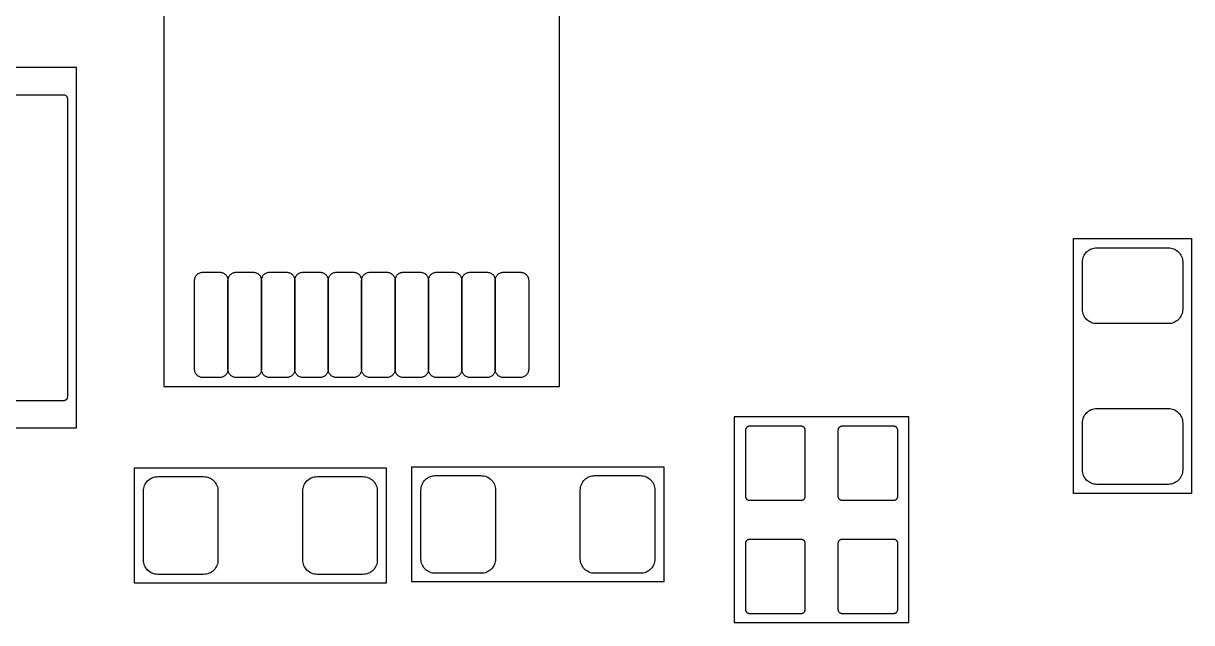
# Model space of a CAD drawing. Extents: x 0 to 143, y 0 to 190.
# Drawn here: x 23.09 to 45.82, y 152.28 to 163.93 of the extents above; entities that cross this region are included whole.
import ezdxf

# ---------------------------------------------------------------- set-up
doc = ezdxf.new("R2010")
doc.units = 0

msp = doc.modelspace()

# ---------------------------------------------------------------- linework, layer by layer
at = {"layer": 'Layer 1', "color": 7}
for points in [[(25.82418, 166.27308), (25.82418, 156.87254)], [(33.52292, 156.87254), (33.52292, 166.27308)], [(24.12492, 163.07268), (13.02258, 163.07268)], [(24.12492, 156.07244), (24.12492, 163.07268)], [(43.5229, 154.79228), (43.5229, 159.7529)], [(43.5229, 159.7529), (45.82414, 159.7529)], [(45.82414, 159.7529), (45.82414, 154.79228)], [(25.82418, 156.87254), (33.52292, 156.87254)], [(40.3225, 156.28326), (36.92398, 156.28326)], [(36.92398, 156.28326), (36.92398, 152.28276)], [(40.3225, 152.28276), (40.3225, 156.28326)], [(13.02258, 156.07244), (24.12492, 156.07244)], [(25.25268, 155.29266), (30.15488, 155.29266)], [(25.25268, 153.05238), (25.25268, 155.29266)], [(30.15488, 155.29266), (30.15488, 153.05238)], [(30.65272, 155.31298), (35.55492, 155.31298)], [(30.65272, 153.0727), (30.65272, 155.31298)], [(35.55492, 155.31298), (35.55492, 153.0727)], [(45.82414, 154.79228), (43.5229, 154.79228)], [(30.15488, 153.05238), (25.25268, 153.05238)], [(35.55492, 153.0727), (30.65272, 153.0727)], [(36.92398, 152.28276), (40.3225, 152.28276)]]:
    msp.add_lwpolyline(points, dxfattribs=at)
at = {"layer": 'Layer 1', "color": 16}
msp.add_lwpolyline([(17.474997, 162.545884), (23.875009, 162.545884), (23.88235, 162.54563), (23.88235, 162.54563), (23.88964, 162.544614), (23.896777, 162.542836), (23.903711, 162.540296), (23.910366, 162.537248), (23.916665, 162.533438), (23.922584, 162.528866), (23.928045, 162.52404), (23.932972, 162.518706), (23.937366, 162.51261), (23.941151, 162.50626), (23.944301, 162.499656), (23.946764, 162.492798), (23.948568, 162.485686), (23.949635, 162.47832), (23.94999, 162.470954), (23.94999, 156.671118), (23.949635, 156.663752), (23.948568, 156.656386), (23.946764, 156.649274), (23.944301, 156.642416), (23.941151, 156.635558), (23.937366, 156.629208), (23.932972, 156.623366), (23.928045, 156.618032), (23.922584, 156.612952), (23.916665, 156.608634), (23.910366, 156.604824), (23.903711, 156.601776), (23.896777, 156.599236), (23.88964, 156.597458), (23.88235, 156.596442), (23.875009, 156.595934), (17.474997, 156.595934)], dxfattribs=at)
for points in [[(45.398944, 159.569766), (45.426122, 159.565702), (45.452538, 159.559098), (45.478192, 159.5497), (45.50283, 159.538016), (45.526198, 159.524046), (45.548296, 159.50779), (45.568362, 159.489502), (45.586904, 159.469182), (45.60316, 159.447338), (45.61713, 159.42397), (45.628814, 159.399078), (45.637958, 159.373424), (45.644562, 159.347008), (45.648626, 159.320084), (45.649896, 159.292652), (45.649896, 158.374188), (45.648626, 158.34701), (45.644562, 158.320086), (45.637958, 158.293416), (45.628814, 158.267762), (45.61713, 158.243124), (45.60316, 158.219756), (45.586904, 158.197658), (45.568362, 158.177592), (45.548296, 158.15905), (45.526198, 158.142794), (45.50283, 158.128824), (45.478192, 158.11714), (45.452538, 158.107996), (45.426122, 158.101392), (45.398944, 158.097328), (45.371766, 158.096058), (43.978322, 158.096058), (43.951144, 158.097328), (43.923966, 158.101392), (43.89755, 158.107996), (43.871896, 158.11714), (43.847004, 158.128824), (43.823636, 158.142794), (43.801792, 158.15905), (43.781472, 158.177592), (43.763184, 158.197658), (43.746928, 158.219756), (43.732958, 158.243124), (43.721274, 158.267762), (43.711876, 158.293416), (43.705272, 158.320086), (43.701462, 158.34701), (43.699938, 158.374188), (43.699938, 159.292652), (43.701462, 159.320084), (43.705272, 159.347008), (43.711876, 159.373424), (43.721274, 159.399078), (43.732958, 159.42397), (43.746928, 159.447338), (43.763184, 159.469182), (43.781472, 159.489502), (43.801792, 159.50779), (43.823636, 159.524046), (43.847004, 159.538016), (43.871896, 159.5497), (43.89755, 159.559098), (43.923966, 159.565702), (43.951144, 159.569766), (43.978322, 159.571036), (45.371766, 159.571036), (45.398944, 159.569766)], [(26.928318, 159.095294), (26.94432, 159.092754), (26.95956, 159.088944), (26.9748, 159.08361), (26.989024, 159.076752), (27.00274, 159.068624), (27.015694, 159.059226), (27.027378, 159.048304), (27.038046, 159.03662), (27.047698, 159.023666), (27.055826, 159.010204), (27.062684, 158.995726), (27.068018, 158.98074), (27.071828, 158.965246), (27.074114, 158.949498), (27.074876, 158.933496), (27.074876, 157.208582), (27.074114, 157.19258), (27.071828, 157.176832), (27.068018, 157.161338), (27.062684, 157.146352), (27.055826, 157.131874), (27.047698, 157.118158), (27.038046, 157.105458), (27.027378, 157.09352), (27.015694, 157.082852), (27.00274, 157.073454), (26.989024, 157.065072), (26.9748, 157.058468), (26.95956, 157.05288), (26.94432, 157.04907), (26.928318, 157.046784), (26.91257, 157.046022), (26.58745, 157.046022), (26.571448, 157.046784), (26.5557, 157.04907), (26.540206, 157.05288), (26.52522, 157.058468), (26.510996, 157.065072), (26.49728, 157.073454), (26.484326, 157.082852), (26.472642, 157.09352), (26.461974, 157.105458), (26.452322, 157.118158), (26.444194, 157.131874), (26.437336, 157.146352), (26.432002, 157.161338), (26.428192, 157.176832), (26.425906, 157.19258), (26.42489, 157.208582), (26.42489, 158.933496), (26.425906, 158.949498), (26.428192, 158.965246), (26.432002, 158.98074), (26.437336, 158.995726), (26.444194, 159.010204), (26.452322, 159.023666), (26.461974, 159.03662), (26.472642, 159.048304), (26.484326, 159.059226), (26.49728, 159.068624), (26.510996, 159.076752), (26.52522, 159.08361), (26.540206, 159.088944), (26.5557, 159.092754), (26.571448, 159.095294), (26.58745, 159.096056), (26.91257, 159.096056), (26.928318, 159.095294)], [(27.578304, 159.095294), (27.594306, 159.092754), (27.609546, 159.088944), (27.624786, 159.08361), (27.63901, 159.076752), (27.652726, 159.068624), (27.66568, 159.059226), (27.677364, 159.048304), (27.688032, 159.03662), (27.697684, 159.023666), (27.705812, 159.010204), (27.71267, 158.995726), (27.718004, 158.98074), (27.721814, 158.965246), (27.7241, 158.949498), (27.725116, 158.933496), (27.725116, 157.208582), (27.7241, 157.19258), (27.721814, 157.176832), (27.718004, 157.161338), (27.71267, 157.146352), (27.705812, 157.131874), (27.697684, 157.118158), (27.688032, 157.105458), (27.677364, 157.09352), (27.66568, 157.082852), (27.652726, 157.073454), (27.63901, 157.065072), (27.624786, 157.058468), (27.609546, 157.05288), (27.594306, 157.04907), (27.578304, 157.046784), (27.562556, 157.046022), (27.237436, 157.046022), (27.221688, 157.046784), (27.205686, 157.04907), (27.190446, 157.05288), (27.175206, 157.058468), (27.160982, 157.065072), (27.147266, 157.073454), (27.134312, 157.082852), (27.122628, 157.09352), (27.11196, 157.105458), (27.102308, 157.118158), (27.09418, 157.131874), (27.087322, 157.146352), (27.081988, 157.161338), (27.078178, 157.176832), (27.075892, 157.19258), (27.074876, 157.208582), (27.074876, 158.933496), (27.075892, 158.949498), (27.078178, 158.965246), (27.081988, 158.98074), (27.087322, 158.995726), (27.09418, 159.010204), (27.102308, 159.023666), (27.11196, 159.03662), (27.122628, 159.048304), (27.134312, 159.059226), (27.147266, 159.068624), (27.160982, 159.076752), (27.175206, 159.08361), (27.190446, 159.088944), (27.205686, 159.092754), (27.221688, 159.095294), (27.237436, 159.096056), (27.562556, 159.096056), (27.578304, 159.095294)], [(28.228544, 159.095294), (28.244292, 159.092754), (28.259786, 159.088944), (28.274772, 159.08361), (28.288996, 159.076752), (28.302712, 159.068624), (28.315666, 159.059226), (28.32735, 159.048304), (28.338018, 159.03662), (28.34767, 159.023666), (28.355798, 159.010204), (28.362656, 158.995726), (28.36799, 158.98074), (28.3718, 158.965246), (28.37434, 158.949498), (28.375102, 158.933496), (28.375102, 157.208582), (28.37434, 157.19258), (28.3718, 157.176832), (28.36799, 157.161338), (28.362656, 157.146352), (28.355798, 157.131874), (28.34767, 157.118158), (28.338018, 157.105458), (28.32735, 157.09352), (28.315666, 157.082852), (28.302712, 157.073454), (28.288996, 157.065072), (28.274772, 157.058468), (28.259786, 157.05288), (28.244292, 157.04907), (28.228544, 157.046784), (28.212542, 157.046022), (27.887422, 157.046022), (27.871674, 157.046784), (27.855926, 157.04907), (27.840432, 157.05288), (27.825192, 157.058468), (27.810968, 157.065072), (27.797252, 157.073454), (27.784298, 157.082852), (27.772614, 157.09352), (27.761946, 157.105458), (27.752294, 157.118158), (27.744166, 157.131874), (27.737308, 157.146352), (27.731974, 157.161338), (27.728164, 157.176832), (27.725878, 157.19258), (27.725116, 157.208582), (27.725116, 158.933496), (27.725878, 158.949498), (27.728164, 158.965246), (27.731974, 158.98074), (27.737308, 158.995726), (27.744166, 159.010204), (27.752294, 159.023666), (27.761946, 159.03662), (27.772614, 159.048304), (27.784298, 159.059226), (27.797252, 159.068624), (27.810968, 159.076752), (27.825192, 159.08361), (27.840432, 159.088944), (27.855926, 159.092754), (27.871674, 159.095294), (27.887422, 159.096056), (28.212542, 159.096056), (28.228544, 159.095294)], [(28.87853, 159.095294), (28.894278, 159.092754), (28.909772, 159.088944), (28.924758, 159.08361), (28.938982, 159.076752), (28.952698, 159.068624), (28.965652, 159.059226), (28.977336, 159.048304), (28.988004, 159.03662), (28.997656, 159.023666), (29.005784, 159.010204), (29.012642, 158.995726), (29.017976, 158.98074), (29.021786, 158.965246), (29.024326, 158.949498), (29.025088, 158.933496), (29.025088, 157.208582), (29.024326, 157.19258), (29.021786, 157.176832), (29.017976, 157.161338), (29.012642, 157.146352), (29.005784, 157.131874), (28.997656, 157.118158), (28.988004, 157.105458), (28.977336, 157.09352), (28.965652, 157.082852), (28.952698, 157.073454), (28.938982, 157.065072), (28.924758, 157.058468), (28.909772, 157.05288), (28.894278, 157.04907), (28.87853, 157.046784), (28.862528, 157.046022), (28.537408, 157.046022), (28.52166, 157.046784), (28.505912, 157.04907), (28.490418, 157.05288), (28.475432, 157.058468), (28.460954, 157.065072), (28.447238, 157.073454), (28.434538, 157.082852), (28.4226, 157.09352), (28.411932, 157.105458), (28.40228, 157.118158), (28.394152, 157.131874), (28.387294, 157.146352), (28.38196, 157.161338), (28.37815, 157.176832), (28.375864, 157.19258), (28.375102, 157.208582), (28.375102, 158.933496), (28.375864, 158.949498), (28.37815, 158.965246), (28.38196, 158.98074), (28.387294, 158.995726), (28.394152, 159.010204), (28.40228, 159.023666), (28.411932, 159.03662), (28.4226, 159.048304), (28.434538, 159.059226), (28.447238, 159.068624), (28.460954, 159.076752), (28.475432, 159.08361), (28.490418, 159.088944), (28.505912, 159.092754), (28.52166, 159.095294), (28.537408, 159.096056), (28.862528, 159.096056), (28.87853, 159.095294)], [(29.528516, 159.095294), (29.544264, 159.092754), (29.559758, 159.088944), (29.574744, 159.08361), (29.589222, 159.076752), (29.602684, 159.068624), (29.615638, 159.059226), (29.627322, 159.048304), (29.63799, 159.03662), (29.647642, 159.023666), (29.65577, 159.010204), (29.662628, 158.995726), (29.667962, 158.98074), (29.671772, 158.965246), (29.674312, 158.949498), (29.675074, 158.933496), (29.675074, 157.208582), (29.674312, 157.19258), (29.671772, 157.176832), (29.667962, 157.161338), (29.662628, 157.146352), (29.65577, 157.131874), (29.647642, 157.118158), (29.63799, 157.105458), (29.627322, 157.09352), (29.615638, 157.082852), (29.602684, 157.073454), (29.589222, 157.065072), (29.574744, 157.058468), (29.559758, 157.05288), (29.544264, 157.04907), (29.528516, 157.046784), (29.512514, 157.046022), (29.187394, 157.046022), (29.171646, 157.046784), (29.155898, 157.04907), (29.140404, 157.05288), (29.125418, 157.058468), (29.11094, 157.065072), (29.097224, 157.073454), (29.084524, 157.082852), (29.072586, 157.09352), (29.061918, 157.105458), (29.052266, 157.118158), (29.044138, 157.131874), (29.03728, 157.146352), (29.031946, 157.161338), (29.028136, 157.176832), (29.02585, 157.19258), (29.025088, 157.208582), (29.025088, 158.933496), (29.02585, 158.949498), (29.028136, 158.965246), (29.031946, 158.98074), (29.03728, 158.995726), (29.044138, 159.010204), (29.052266, 159.023666), (29.061918, 159.03662), (29.072586, 159.048304), (29.084524, 159.059226), (29.097224, 159.068624), (29.11094, 159.076752), (29.125418, 159.08361), (29.140404, 159.088944), (29.155898, 159.092754), (29.171646, 159.095294), (29.187394, 159.096056), (29.512514, 159.096056), (29.528516, 159.095294)], [(30.178502, 159.095294), (30.19425, 159.092754), (30.209744, 159.088944), (30.22473, 159.08361), (30.239208, 159.076752), (30.25267, 159.068624), (30.265624, 159.059226), (30.277308, 159.048304), (30.28823, 159.03662), (30.297628, 159.023666), (30.305756, 159.010204), (30.312614, 158.995726), (30.317948, 158.98074), (30.321758, 158.965246), (30.324298, 158.949498), (30.32506, 158.933496), (30.32506, 157.208582), (30.324298, 157.19258), (30.321758, 157.176832), (30.317948, 157.161338), (30.312614, 157.146352), (30.305756, 157.131874), (30.297628, 157.118158), (30.28823, 157.105458), (30.277308, 157.09352), (30.265624, 157.082852), (30.25267, 157.073454), (30.239208, 157.065072), (30.22473, 157.058468), (30.209744, 157.05288), (30.19425, 157.04907), (30.178502, 157.046784), (30.1625, 157.046022), (29.83738, 157.046022), (29.821632, 157.046784), (29.805884, 157.04907), (29.79039, 157.05288), (29.775404, 157.058468), (29.760926, 157.065072), (29.74721, 157.073454), (29.73451, 157.082852), (29.722572, 157.09352), (29.711904, 157.105458), (29.702506, 157.118158), (29.694124, 157.131874), (29.687266, 157.146352), (29.681932, 157.161338), (29.678122, 157.176832), (29.675836, 157.19258), (29.675074, 157.208582), (29.675074, 158.933496), (29.675836, 158.949498), (29.678122, 158.965246), (29.681932, 158.98074), (29.687266, 158.995726), (29.694124, 159.010204), (29.702506, 159.023666), (29.711904, 159.03662), (29.722572, 159.048304), (29.73451, 159.059226), (29.74721, 159.068624), (29.760926, 159.076752), (29.775404, 159.08361), (29.79039, 159.088944), (29.805884, 159.092754), (29.821632, 159.095294), (29.83738, 159.096056), (30.1625, 159.096056), (30.178502, 159.095294)], [(30.828488, 159.095294), (30.844236, 159.092754), (30.85973, 159.088944), (30.874716, 159.08361), (30.889194, 159.076752), (30.902656, 159.068624), (30.91561, 159.059226), (30.927294, 159.048304), (30.938216, 159.03662), (30.947614, 159.023666), (30.955742, 159.010204), (30.9626, 158.995726), (30.967934, 158.98074), (30.971998, 158.965246), (30.974284, 158.949498), (30.975046, 158.933496), (30.975046, 157.208582), (30.974284, 157.19258), (30.971998, 157.176832), (30.967934, 157.161338), (30.9626, 157.146352), (30.955742, 157.131874), (30.947614, 157.118158), (30.938216, 157.105458), (30.927294, 157.09352), (30.91561, 157.082852), (30.902656, 157.073454), (30.889194, 157.065072), (30.874716, 157.058468), (30.85973, 157.05288), (30.844236, 157.04907), (30.828488, 157.046784), (30.812486, 157.046022), (30.48762, 157.046022), (30.471618, 157.046784), (30.45587, 157.04907), (30.440376, 157.05288), (30.42539, 157.058468), (30.410912, 157.065072), (30.397196, 157.073454), (30.384496, 157.082852), (30.372558, 157.09352), (30.36189, 157.105458), (30.352492, 157.118158), (30.34411, 157.131874), (30.337252, 157.146352), (30.331918, 157.161338), (30.328108, 157.176832), (30.325822, 157.19258), (30.32506, 157.208582), (30.32506, 158.933496), (30.325822, 158.949498), (30.328108, 158.965246), (30.331918, 158.98074), (30.337252, 158.995726), (30.34411, 159.010204), (30.352492, 159.023666), (30.36189, 159.03662), (30.372558, 159.048304), (30.384496, 159.059226), (30.397196, 159.068624), (30.410912, 159.076752), (30.42539, 159.08361), (30.440376, 159.088944), (30.45587, 159.092754), (30.471618, 159.095294), (30.48762, 159.096056), (30.812486, 159.096056), (30.828488, 159.095294)], [(31.478474, 159.095294), (31.494222, 159.092754), (31.509716, 159.088944), (31.524702, 159.08361), (31.53918, 159.076752), (31.552896, 159.068624), (31.565596, 159.059226), (31.57728, 159.048304), (31.588202, 159.03662), (31.5976, 159.023666), (31.605728, 159.010204), (31.612586, 158.995726), (31.61792, 158.98074), (31.621984, 158.965246), (31.62427, 158.949498), (31.625032, 158.933496), (31.625032, 157.208582), (31.62427, 157.19258), (31.621984, 157.176832), (31.61792, 157.161338), (31.612586, 157.146352), (31.605728, 157.131874), (31.5976, 157.118158), (31.588202, 157.105458), (31.57728, 157.09352), (31.565596, 157.082852), (31.552896, 157.073454), (31.53918, 157.065072), (31.524702, 157.058468), (31.509716, 157.05288), (31.494222, 157.04907), (31.478474, 157.046784), (31.462472, 157.046022), (31.137606, 157.046022), (31.121604, 157.046784), (31.105856, 157.04907), (31.090362, 157.05288), (31.075376, 157.058468), (31.060898, 157.065072), (31.047182, 157.073454), (31.034482, 157.082852), (31.022544, 157.09352), (31.011876, 157.105458), (31.002478, 157.118158), (30.994096, 157.131874), (30.987492, 157.146352), (30.981904, 157.161338), (30.978094, 157.176832), (30.975808, 157.19258), (30.975046, 157.208582), (30.975046, 158.933496), (30.975808, 158.949498), (30.978094, 158.965246), (30.981904, 158.98074), (30.987492, 158.995726), (30.994096, 159.010204), (31.002478, 159.023666), (31.011876, 159.03662), (31.022544, 159.048304), (31.034482, 159.059226), (31.047182, 159.068624), (31.060898, 159.076752), (31.075376, 159.08361), (31.090362, 159.088944), (31.105856, 159.092754), (31.121604, 159.095294), (31.137606, 159.096056), (31.462472, 159.096056), (31.478474, 159.095294)], [(32.12846, 159.095294), (32.144208, 159.092754), (32.159702, 159.088944), (32.174688, 159.08361), (32.189166, 159.076752), (32.202882, 159.068624), (32.215582, 159.059226), (32.22752, 159.048304), (32.238188, 159.03662), (32.247586, 159.023666), (32.255714, 159.010204), (32.262572, 158.995726), (32.267906, 158.98074), (32.27197, 158.965246), (32.274256, 158.949498), (32.275018, 158.933496), (32.275018, 157.208582), (32.274256, 157.19258), (32.27197, 157.176832), (32.267906, 157.161338), (32.262572, 157.146352), (32.255714, 157.131874), (32.247586, 157.118158), (32.238188, 157.105458), (32.22752, 157.09352), (32.215582, 157.082852), (32.202882, 157.073454), (32.189166, 157.065072), (32.174688, 157.058468), (32.159702, 157.05288), (32.144208, 157.04907), (32.12846, 157.046784), (32.112458, 157.046022), (31.787592, 157.046022), (31.77159, 157.046784), (31.755842, 157.04907), (31.740348, 157.05288), (31.725362, 157.058468), (31.710884, 157.065072), (31.697168, 157.073454), (31.684468, 157.082852), (31.67253, 157.09352), (31.661862, 157.105458), (31.652464, 157.118158), (31.644082, 157.131874), (31.637478, 157.146352), (31.63189, 157.161338), (31.62808, 157.176832), (31.625794, 157.19258), (31.625032, 157.208582), (31.625032, 158.933496), (31.625794, 158.949498), (31.62808, 158.965246), (31.63189, 158.98074), (31.637478, 158.995726), (31.644082, 159.010204), (31.652464, 159.023666), (31.661862, 159.03662), (31.67253, 159.048304), (31.684468, 159.059226), (31.697168, 159.068624), (31.710884, 159.076752), (31.725362, 159.08361), (31.740348, 159.088944), (31.755842, 159.092754), (31.77159, 159.095294), (31.787592, 159.096056), (32.112458, 159.096056), (32.12846, 159.095294)], [(32.778446, 159.095294), (32.794194, 159.092754), (32.809688, 159.088944), (32.824674, 159.08361), (32.839152, 159.076752), (32.852868, 159.068624), (32.865568, 159.059226), (32.877506, 159.048304), (32.888174, 159.03662), (32.897572, 159.023666), (32.9057, 159.010204), (32.912558, 158.995726), (32.917892, 158.98074), (32.921956, 158.965246), (32.924242, 158.949498), (32.925004, 158.933496), (32.925004, 157.208582), (32.924242, 157.19258), (32.921956, 157.176832), (32.917892, 157.161338), (32.912558, 157.146352), (32.9057, 157.131874), (32.897572, 157.118158), (32.888174, 157.105458), (32.877506, 157.09352), (32.865568, 157.082852), (32.852868, 157.073454), (32.839152, 157.065072), (32.824674, 157.058468), (32.809688, 157.05288), (32.794194, 157.04907), (32.778446, 157.046784), (32.762444, 157.046022), (32.437578, 157.046022), (32.421576, 157.046784), (32.405828, 157.04907), (32.390334, 157.05288), (32.375348, 157.058468), (32.36087, 157.065072), (32.347154, 157.073454), (32.334454, 157.082852), (32.322516, 157.09352), (32.311848, 157.105458), (32.30245, 157.118158), (32.294068, 157.131874), (32.287464, 157.146352), (32.281876, 157.161338), (32.278066, 157.176832), (32.27578, 157.19258), (32.275018, 157.208582), (32.275018, 158.933496), (32.27578, 158.949498), (32.278066, 158.965246), (32.281876, 158.98074), (32.287464, 158.995726), (32.294068, 159.010204), (32.30245, 159.023666), (32.311848, 159.03662), (32.322516, 159.048304), (32.334454, 159.059226), (32.347154, 159.068624), (32.36087, 159.076752), (32.375348, 159.08361), (32.390334, 159.088944), (32.405828, 159.092754), (32.421576, 159.095294), (32.437578, 159.096056), (32.762444, 159.096056), (32.778446, 159.095294)], [(45.398944, 156.44455), (45.426122, 156.44074), (45.452538, 156.434136), (45.478192, 156.424738), (45.50283, 156.413054), (45.526198, 156.399084), (45.548296, 156.382828), (45.568362, 156.36454), (45.586904, 156.34422), (45.60316, 156.322376), (45.61713, 156.299008), (45.628814, 156.274116), (45.637958, 156.248462), (45.644562, 156.222046), (45.648626, 156.194868), (45.649896, 156.16769), (45.649896, 155.249226), (45.648626, 155.222048), (45.644562, 155.195124), (45.637958, 155.168454), (45.628814, 155.1428), (45.61713, 155.118162), (45.60316, 155.094794), (45.586904, 155.072696), (45.568362, 155.05263), (45.548296, 155.034088), (45.526198, 155.017832), (45.50283, 155.003862), (45.478192, 154.992178), (45.452538, 154.983034), (45.426122, 154.97643), (45.398944, 154.972366), (45.371766, 154.971096), (43.978322, 154.971096), (43.951144, 154.972366), (43.923966, 154.97643), (43.89755, 154.983034), (43.871896, 154.992178), (43.847004, 155.003862), (43.823636, 155.017832), (43.801792, 155.034088), (43.781472, 155.05263), (43.763184, 155.072696), (43.746928, 155.094794), (43.732958, 155.118162), (43.721274, 155.1428), (43.711876, 155.168454), (43.705272, 155.195124), (43.701462, 155.222048), (43.699938, 155.249226), (43.699938, 156.16769), (43.701462, 156.194868), (43.705272, 156.222046), (43.711876, 156.248462), (43.721274, 156.274116), (43.732958, 156.299008), (43.746928, 156.322376), (43.763184, 156.34422), (43.781472, 156.36454), (43.801792, 156.382828), (43.823636, 156.399084), (43.847004, 156.413054), (43.871896, 156.424738), (43.89755, 156.434136), (43.923966, 156.44074), (43.951144, 156.44455), (43.978322, 156.446074), (45.371766, 156.446074), (45.398944, 156.44455)], [(38.232334, 156.105714), (38.2397, 156.104444), (38.246812, 156.102666), (38.25367, 156.10038), (38.260274, 156.097078), (38.266624, 156.093268), (38.272466, 156.08895), (38.278054, 156.084124), (38.28288, 156.078536), (38.287452, 156.072694), (38.291262, 156.066344), (38.29431, 156.05974), (38.29685, 156.052882), (38.298628, 156.045516), (38.299644, 156.038404), (38.299898, 156.031038), (38.299898, 154.731066), (38.299644, 154.7237), (38.298628, 154.716334), (38.29685, 154.709222), (38.29431, 154.702364), (38.291262, 154.69576), (38.287452, 154.68941), (38.28288, 154.683314), (38.278054, 154.67798), (38.272466, 154.6729), (38.266624, 154.668582), (38.260274, 154.664772), (38.25367, 154.661724), (38.246812, 154.659184), (38.2397, 154.657406), (38.232334, 154.65639), (38.224968, 154.655882), (37.22497, 154.655882), (37.217604, 154.65639), (37.210492, 154.657406), (37.203126, 154.659184), (37.196268, 154.661724), (37.189664, 154.664772), (37.183314, 154.668582), (37.177472, 154.6729), (37.171884, 154.67798), (37.167058, 154.683314), (37.16274, 154.68941), (37.15893, 154.69576), (37.155628, 154.702364), (37.153342, 154.709222), (37.151564, 154.716334), (37.150294, 154.7237), (37.15004, 154.731066), (37.15004, 156.031038), (37.150294, 156.038404), (37.151564, 156.045516), (37.153342, 156.052882), (37.155628, 156.05974), (37.15893, 156.066344), (37.16274, 156.072694), (37.167058, 156.078536), (37.171884, 156.084124), (37.177472, 156.08895), (37.183314, 156.093268), (37.189664, 156.097078), (37.196268, 156.10038), (37.203126, 156.102666), (37.210492, 156.104444), (37.217604, 156.105714), (37.22497, 156.105968), (38.224968, 156.105968), (38.232334, 156.105714)], [(40.032432, 156.105714), (40.039544, 156.104444), (40.046656, 156.102666), (40.053768, 156.10038), (40.060372, 156.097078), (40.066722, 156.093268), (40.072564, 156.08895), (40.078152, 156.084124), (40.082978, 156.078536), (40.087296, 156.072694), (40.091106, 156.066344), (40.094408, 156.05974), (40.096694, 156.052882), (40.098472, 156.045516), (40.099742, 156.038404), (40.099996, 156.031038), (40.099996, 154.731066), (40.099742, 154.7237), (40.098472, 154.716334), (40.096694, 154.709222), (40.094408, 154.702364), (40.091106, 154.69576), (40.087296, 154.68941), (40.082978, 154.683314), (40.078152, 154.67798), (40.072564, 154.6729), (40.066722, 154.668582), (40.060372, 154.664772), (40.053768, 154.661724), (40.046656, 154.659184), (40.039544, 154.657406), (40.032432, 154.65639), (40.025066, 154.655882), (39.025068, 154.655882), (39.017702, 154.65639), (39.010336, 154.657406), (39.003224, 154.659184), (38.996366, 154.661724), (38.989762, 154.664772), (38.983412, 154.668582), (38.977316, 154.6729), (38.971982, 154.67798), (38.966902, 154.683314), (38.962584, 154.68941), (38.958774, 154.69576), (38.955726, 154.702364), (38.953186, 154.709222), (38.951408, 154.716334), (38.950392, 154.7237), (38.949884, 154.731066), (38.949884, 156.031038), (38.950392, 156.038404), (38.951408, 156.045516), (38.953186, 156.052882), (38.955726, 156.05974), (38.958774, 156.066344), (38.962584, 156.072694), (38.966902, 156.078536), (38.971982, 156.084124), (38.977316, 156.08895), (38.983412, 156.093268), (38.989762, 156.097078), (38.996366, 156.10038), (39.003224, 156.102666), (39.010336, 156.104444), (39.017702, 156.105714), (39.025068, 156.105968), (40.025066, 156.105968), (40.032432, 156.105714)], [(26.628598, 155.119686), (26.655522, 155.115622), (26.682192, 155.109018), (26.707846, 155.099874), (26.732484, 155.08819), (26.756106, 155.073966), (26.77795, 155.05771), (26.79827, 155.039422), (26.816812, 155.019102), (26.833068, 154.997004), (26.847038, 154.973636), (26.858722, 154.948744), (26.86812, 154.92309), (26.874724, 154.896674), (26.878534, 154.869496), (26.880058, 154.842064), (26.880058, 153.499928), (26.878534, 153.472496), (26.874724, 153.445572), (26.86812, 153.418902), (26.858722, 153.393248), (26.847038, 153.368356), (26.833068, 153.344988), (26.816812, 153.32289), (26.79827, 153.30257), (26.77795, 153.284282), (26.756106, 153.268026), (26.732484, 153.253802), (26.707846, 153.242118), (26.682192, 153.232974), (26.655522, 153.22637), (26.628598, 153.222306), (26.601166, 153.221036), (25.708864, 153.221036), (25.681432, 153.222306), (25.654508, 153.22637), (25.627838, 153.232974), (25.602184, 153.242118), (25.577292, 153.253802), (25.553924, 153.268026), (25.531826, 153.284282), (25.51176, 153.30257), (25.493218, 153.32289), (25.476962, 153.344988), (25.462992, 153.368356), (25.451308, 153.393248), (25.44191, 153.418902), (25.435306, 153.445572), (25.431242, 153.472496), (25.429972, 153.499928), (25.429972, 154.842064), (25.431242, 154.869496), (25.435306, 154.896674), (25.44191, 154.92309), (25.451308, 154.948744), (25.462992, 154.973636), (25.476962, 154.997004), (25.493218, 155.019102), (25.51176, 155.039422), (25.531826, 155.05771), (25.553924, 155.073966), (25.577292, 155.08819), (25.602184, 155.099874), (25.627838, 155.109018), (25.654508, 155.115622), (25.681432, 155.119686), (25.708864, 155.120956), (26.601166, 155.120956), (26.628598, 155.119686)], [(29.728414, 155.119686), (29.755592, 155.115622), (29.782008, 155.109018), (29.807916, 155.099874), (29.832554, 155.08819), (29.856176, 155.073966), (29.87802, 155.05771), (29.89834, 155.039422), (29.916628, 155.019102), (29.932884, 154.997004), (29.947108, 154.973636), (29.958792, 154.948744), (29.967936, 154.92309), (29.97454, 154.896674), (29.978604, 154.869496), (29.979874, 154.842064), (29.979874, 153.499928), (29.978604, 153.472496), (29.97454, 153.445572), (29.967936, 153.418902), (29.958792, 153.393248), (29.947108, 153.368356), (29.932884, 153.344988), (29.916628, 153.32289), (29.89834, 153.30257), (29.87802, 153.284282), (29.856176, 153.268026), (29.832554, 153.253802), (29.807916, 153.242118), (29.782008, 153.232974), (29.755592, 153.22637), (29.728414, 153.222306), (29.701236, 153.221036), (28.808934, 153.221036), (28.781502, 153.222306), (28.754324, 153.22637), (28.727908, 153.232974), (28.702254, 153.242118), (28.677362, 153.253802), (28.653994, 153.268026), (28.631896, 153.284282), (28.611576, 153.30257), (28.593288, 153.32289), (28.577032, 153.344988), (28.562808, 153.368356), (28.551124, 153.393248), (28.54198, 153.418902), (28.535376, 153.445572), (28.531312, 153.472496), (28.530042, 153.499928), (28.530042, 154.842064), (28.531312, 154.869496), (28.535376, 154.896674), (28.54198, 154.92309), (28.551124, 154.948744), (28.562808, 154.973636), (28.577032, 154.997004), (28.593288, 155.019102), (28.611576, 155.039422), (28.631896, 155.05771), (28.653994, 155.073966), (28.677362, 155.08819), (28.702254, 155.099874), (28.727908, 155.109018), (28.754324, 155.115622), (28.781502, 155.119686), (28.808934, 155.120956), (29.701236, 155.120956), (29.728414, 155.119686)], [(32.028384, 155.139752), (32.055562, 155.135688), (32.081978, 155.129084), (32.107886, 155.119686), (32.132524, 155.108002), (32.156146, 155.094032), (32.17799, 155.077776), (32.19831, 155.059234), (32.216598, 155.039168), (32.233108, 155.01707), (32.247078, 154.993702), (32.258762, 154.96881), (32.267906, 154.943156), (32.274764, 154.916486), (32.278574, 154.889562), (32.280098, 154.86213), (32.280098, 153.51974), (32.278574, 153.492562), (32.274764, 153.465384), (32.267906, 153.438968), (32.258762, 153.41306), (32.247078, 153.388422), (32.233108, 153.365054), (32.216598, 153.342956), (32.19831, 153.322636), (32.17799, 153.304348), (32.156146, 153.288092), (32.132524, 153.273868), (32.107886, 153.262184), (32.081978, 153.25304), (32.055562, 153.246436), (32.028384, 153.242372), (32.001206, 153.241102), (31.108904, 153.241102), (31.081472, 153.242372), (31.054548, 153.246436), (31.027878, 153.25304), (31.002224, 153.262184), (30.977332, 153.273868), (30.953964, 153.288092), (30.931866, 153.304348), (30.9118, 153.322636), (30.893258, 153.342956), (30.877002, 153.365054), (30.863032, 153.388422), (30.851348, 153.41306), (30.84195, 153.438968), (30.835346, 153.465384), (30.831282, 153.492562), (30.830012, 153.51974), (30.830012, 154.86213), (30.831282, 154.889562), (30.835346, 154.916486), (30.84195, 154.943156), (30.851348, 154.96881), (30.863032, 154.993702), (30.877002, 155.01707), (30.893258, 155.039168), (30.9118, 155.059234), (30.931866, 155.077776), (30.953964, 155.094032), (30.977332, 155.108002), (31.002224, 155.119686), (31.027878, 155.129084), (31.054548, 155.135688), (31.081472, 155.139752), (31.108904, 155.141022), (32.001206, 155.141022), (32.028384, 155.139752)], [(35.128454, 155.139752), (35.155632, 155.135688), (35.182048, 155.129084), (35.207956, 155.119686), (35.232594, 155.108002), (35.255962, 155.094032), (35.27806, 155.077776), (35.29838, 155.059234), (35.316668, 155.039168), (35.332924, 155.01707), (35.347148, 154.993702), (35.358832, 154.96881), (35.367976, 154.943156), (35.37458, 154.916486), (35.378644, 154.889562), (35.379914, 154.86213), (35.379914, 153.51974), (35.378644, 153.492562), (35.37458, 153.465384), (35.367976, 153.438968), (35.358832, 153.41306), (35.347148, 153.388422), (35.332924, 153.365054), (35.316668, 153.342956), (35.29838, 153.322636), (35.27806, 153.304348), (35.255962, 153.288092), (35.232594, 153.273868), (35.207956, 153.262184), (35.182048, 153.25304), (35.155632, 153.246436), (35.128454, 153.242372), (35.101276, 153.241102), (34.20872, 153.241102), (34.181542, 153.242372), (34.154364, 153.246436), (34.127948, 153.25304), (34.10204, 153.262184), (34.077402, 153.273868), (34.054034, 153.288092), (34.031936, 153.304348), (34.011616, 153.322636), (33.993328, 153.342956), (33.977072, 153.365054), (33.962848, 153.388422), (33.951164, 153.41306), (33.94202, 153.438968), (33.935416, 153.465384), (33.931352, 153.492562), (33.930082, 153.51974), (33.930082, 154.86213), (33.931352, 154.889562), (33.935416, 154.916486), (33.94202, 154.943156), (33.951164, 154.96881), (33.962848, 154.993702), (33.977072, 155.01707), (33.993328, 155.039168), (34.011616, 155.059234), (34.031936, 155.077776), (34.054034, 155.094032), (34.077402, 155.108002), (34.10204, 155.119686), (34.127948, 155.129084), (34.154364, 155.135688), (34.181542, 155.139752), (34.20872, 155.141022), (35.101276, 155.141022), (35.128454, 155.139752)], [(38.232334, 153.905566), (38.2397, 153.90455), (38.246812, 153.902772), (38.25367, 153.900232), (38.260274, 153.897184), (38.266624, 153.893374), (38.272466, 153.889056), (38.278054, 153.883976), (38.28288, 153.878642), (38.287452, 153.872546), (38.291262, 153.86645), (38.29431, 153.859592), (38.29685, 153.852734), (38.298628, 153.845622), (38.299644, 153.838256), (38.299898, 153.83089), (38.299898, 152.530918), (38.299644, 152.523552), (38.298628, 152.51644), (38.29685, 152.509328), (38.29431, 152.502216), (38.291262, 152.495612), (38.287452, 152.489262), (38.28288, 152.48342), (38.278054, 152.478086), (38.272466, 152.473006), (38.266624, 152.468688), (38.260274, 152.464878), (38.25367, 152.46183), (38.246812, 152.45929), (38.2397, 152.457512), (38.232334, 152.456242), (38.224968, 152.455988), (37.22497, 152.455988), (37.217604, 152.456242), (37.210492, 152.457512), (37.203126, 152.45929), (37.196268, 152.46183), (37.189664, 152.464878), (37.183314, 152.468688), (37.177472, 152.473006), (37.171884, 152.478086), (37.167058, 152.48342), (37.16274, 152.489262), (37.15893, 152.495612), (37.155628, 152.502216), (37.153342, 152.509328), (37.151564, 152.51644), (37.150294, 152.523552), (37.15004, 152.530918), (37.15004, 153.83089), (37.150294, 153.838256), (37.151564, 153.845622), (37.153342, 153.852734), (37.155628, 153.859592), (37.15893, 153.86645), (37.16274, 153.872546), (37.167058, 153.878642), (37.171884, 153.883976), (37.177472, 153.889056), (37.183314, 153.893374), (37.189664, 153.897184), (37.196268, 153.900232), (37.203126, 153.902772), (37.210492, 153.90455), (37.217604, 153.905566), (37.22497, 153.906074), (38.224968, 153.906074), (38.232334, 153.905566)], [(40.032432, 153.905566), (40.039544, 153.90455), (40.046656, 153.902772), (40.053768, 153.900232), (40.060372, 153.897184), (40.066722, 153.893374), (40.072564, 153.889056), (40.078152, 153.883976), (40.082978, 153.878642), (40.087296, 153.872546), (40.091106, 153.86645), (40.094408, 153.859592), (40.096694, 153.852734), (40.098472, 153.845622), (40.099742, 153.838256), (40.099996, 153.83089), (40.099996, 152.530918), (40.099742, 152.523552), (40.098472, 152.51644), (40.096694, 152.509328), (40.094408, 152.502216), (40.091106, 152.495612), (40.087296, 152.489262), (40.082978, 152.48342), (40.078152, 152.478086), (40.072564, 152.473006), (40.066722, 152.468688), (40.060372, 152.464878), (40.053768, 152.46183), (40.046656, 152.45929), (40.039544, 152.457512), (40.032432, 152.456242), (40.025066, 152.455988), (39.025068, 152.455988), (39.017702, 152.456242), (39.010336, 152.457512), (39.003224, 152.45929), (38.996366, 152.46183), (38.989762, 152.464878), (38.983412, 152.468688), (38.977316, 152.473006), (38.971982, 152.478086), (38.966902, 152.48342), (38.962584, 152.489262), (38.958774, 152.495612), (38.955726, 152.502216), (38.953186, 152.509328), (38.951408, 152.51644), (38.950392, 152.523552), (38.949884, 152.530918), (38.949884, 153.83089), (38.950392, 153.838256), (38.951408, 153.845622), (38.953186, 153.852734), (38.955726, 153.859592), (38.958774, 153.86645), (38.962584, 153.872546), (38.966902, 153.878642), (38.971982, 153.883976), (38.977316, 153.889056), (38.983412, 153.893374), (38.989762, 153.897184), (38.996366, 153.900232), (39.003224, 153.902772), (39.010336, 153.90455), (39.017702, 153.905566), (39.025068, 153.906074), (40.025066, 153.906074), (40.032432, 153.905566)]]:
    msp.add_lwpolyline(points, close=True, dxfattribs=at)

doc.saveas('drawing.dxf')
